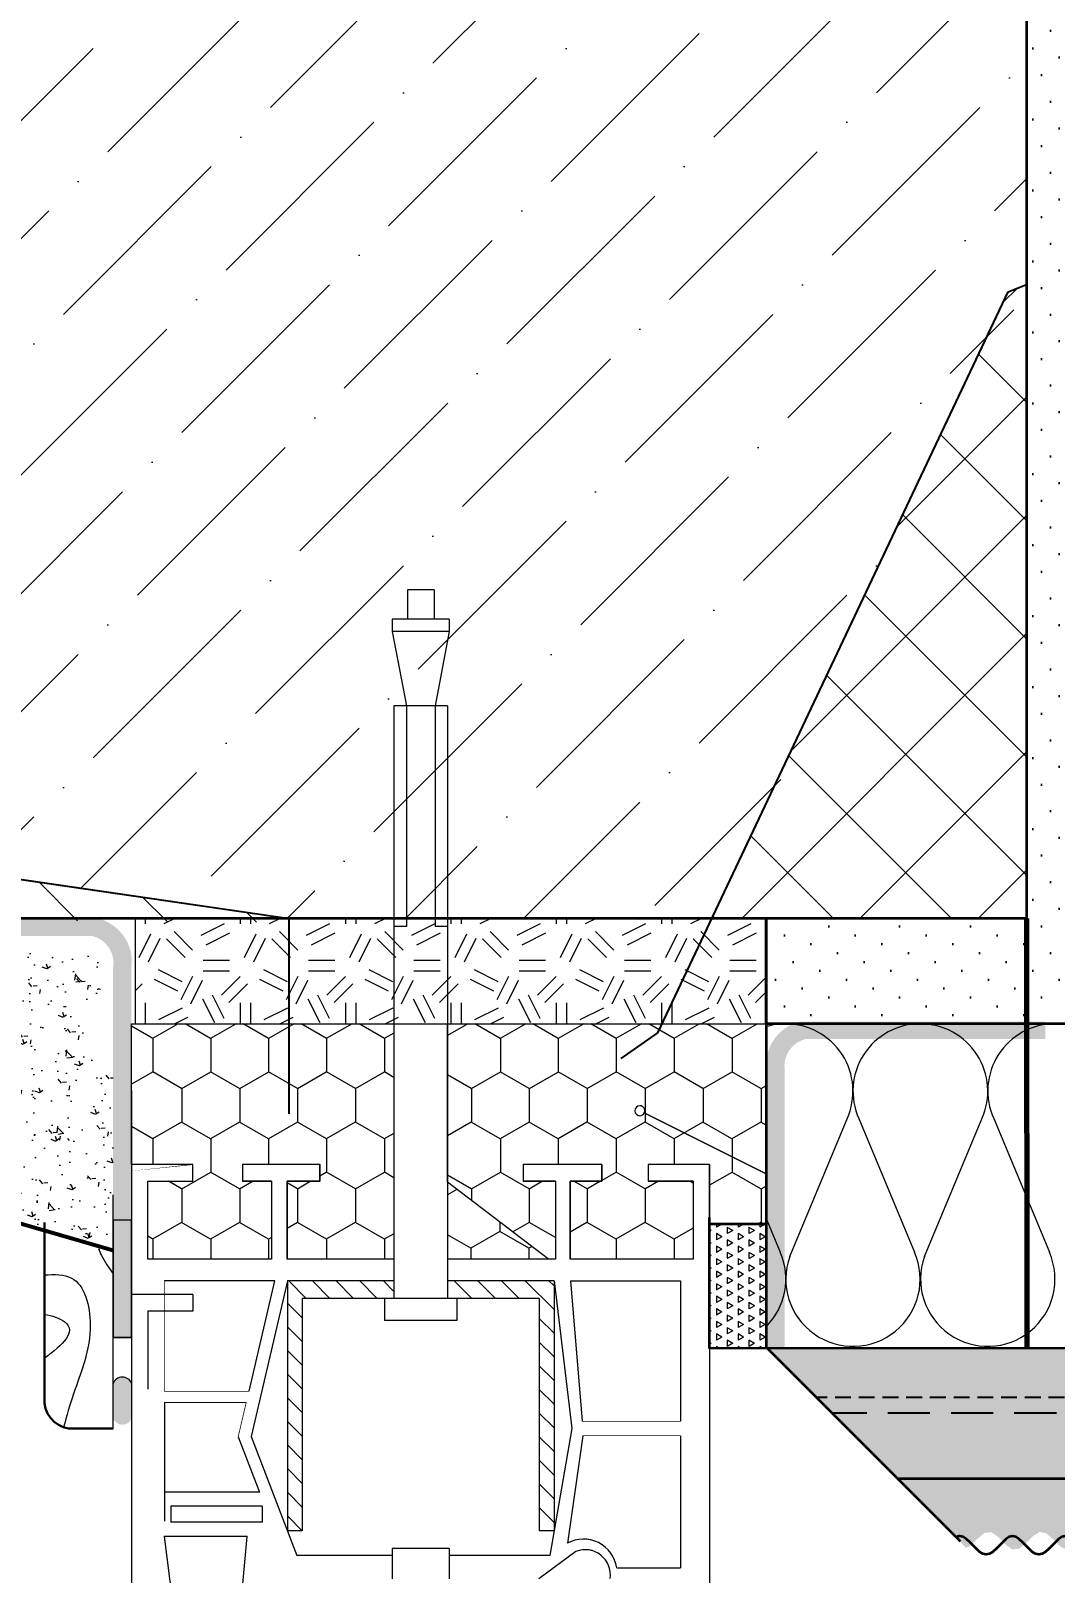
# Model space of a CAD drawing. Header units: millimetres. Extents: x -136099598 to 11807193, y 0 to 779331.
# Drawn here: x 804252 to 806501, y 379149 to 382536 of the extents above; entities that cross this region are included whole.
import ezdxf
from ezdxf import colors
from ezdxf.entities.mleader import LeaderData, LeaderLine
from ezdxf.math import Vec2, Vec3

# ---------------------------------------------------------------- set-up
doc = ezdxf.new("R2010")
doc.units = ezdxf.units.MM
doc.header["$MEASUREMENT"] = 0
doc.linetypes.add('DASHED', pattern=[19.049999999999997, 12.7, -6.35])
doc.layers.get('0').update_dxf_attribs({"color": 250, "lineweight": 9})
doc.layers.get('Defpoints').update_dxf_attribs({"color": 8})
for name, color, linetype in [('!!_для разрезов', 7, 'Continuous'), ('_Пунктир', 6, 'DASHED'), ('Тонкая', 7, 'Continuous')]:
    doc.layers.add(name, color=color, linetype=linetype)
for name, color, linetype, lineweight in [('_0', 250, 'Continuous', 9), ('_Линии для надписей', 5, 'Continuous', 9), ('_Штриховки', 250, 'Continuous', 13), ('_Штриховки_точка', 5, 'Continuous', 30), ('АР_Тонкие', 250, 'Continuous', 5), ('Рисунок', 6, 'Continuous', 35)]:
    doc.layers.add(name, color=color, linetype=linetype, lineweight=lineweight)
doc.styles.add('ISOCPEUR', font='isocpeur.ttf', dxfattribs={"width": 0.7})
pattern_1 = [(270, (170964.2524286082, 114754.7123989939), (-3.488489645129149, -6.042242750816501), [4.028161833877665, -8.056323667755331]), (150, (170964.2524286082, 114754.7123989939), (-3.488490895474885, 6.042242028929052), [4.028161833877667, -8.056323667755334]), (210, (170964.2524286082, 114754.7123989939), (-6.976980540604033, -7.218874477194795e-07), [-8.056323667755333, 4.028161833877666])]
pattern_2 = [(135, (49979.87857189571, -20302.56763968427), (1.424170274225869, 1.424170274225869), [])]

# ---------------------------------------------------------------- blocks, each defined once
blk = doc.blocks.new('утеплитель')
at = {"layer": '_Штриховки'}
for p, q in [((-25.97458900007587, 14.5620322346191), (-10.60166635225869, 8.162384554609844)), ((-10.58586496633802, 6.838497686065239), (-25.50526861798312, 0.6238394471720312))]:
    blk.add_line(p, q, dxfattribs=at)
for centre, radius, start, end in [((-28.49999999999955, 7.500000000094474), 7.5, 70.32274650999634, 293.5342702555363), ((-7.521493449437685, 15.02430771533432), 7.52153272777299, 245.825691724005, 359.8148340281726), ((-7.499999495507836, 0.002750887365209564), 7.5, 359.9789847687933, 114.2958742601428)]:
    blk.add_arc(centre, radius, start, end, dxfattribs=at)
blk = doc.blocks.new('УЗЕЛ общий')
at = {"layer": '!!_для разрезов', "linetype": 'Continuous', "lineweight": 18}
h = blk.add_hatch(dxfattribs=at)
h.set_pattern_fill('ANSI37', color=251, scale=3.171780971557218)
h.set_pattern_definition([(44.99999999999999, (-45067.77231776033, -4742.564622977982), (-7.120851371129342, 7.120851371129342), []), (135, (-45067.77231776033, -4742.564622977982), (-7.120851371129344, -7.120851371129341), [])])
h.paths.add_polyline_path([(640.0754769433406, -459.5741101571502), (675.754067872127, -384.0857230340798), (677.9743145522079, -383.1976243620475), (677.9743145522079, -459.5741101571502)])
h = blk.add_hatch(dxfattribs=at)
h.set_pattern_fill('SACNCR', color=253, scale=3.171780971557218, angle=7.016709298534877e-15)
h.set_pattern_definition([(135, (53493.48251569603, -62560.60904833893), (5.340638528347008, 5.340638528347006), []), (135, (53488.14187089616, -62560.60904833893), (5.340638528347008, 5.340638528347006), [0, -7.552803438520624])])
h.paths.add_polyline_path([(476.1815512544144, -459.5741101571502), (476.1815512544144, -443.1238004858169), (430.5753987708013, -436.4835446842053), (430.678755127652, -459.5741101571502)])
h.paths.add_polyline_path([(495.8502517901943, -445.9875632838384), (495.8502517901943, -459.574110157133), (527.9961808735407, -459.5741101571502), (589.1644473486231, -460.0657351834834), (589.1644473486231, -459.5741101571502)])
h = blk.add_hatch()
h.set_pattern_fill('AR-CONC', scale=0.03171780971557218, angle=180, style=0)
h.set_pattern_definition([(130, (170890.4288313077, 114102.4194320618), (-5.778498664309758, -0.5055528821631562), [0.6042242750816497, -6.646467025898148]), (184.9999999999999, (170890.4288313077, 114102.4194320618), (1.11782524813523, 6.059898243833011), [0.4833794200653204, -5.317173620718524]), (79.549, (170889.9472915206, 114102.377302881), (-4.660694306971044, 5.554317782305272), [0.5135113392951135, -5.648624732246248]), (133.8158, (170890.4288313077, 114104.0306967953), (-8.598033436896387, -1.333490557369924), [0.9063364126224748, -9.969700538847222]), (83.3644, (170889.7123291581, 114103.919573449), (-7.529942334471191, 7.847796700490249), [0.7702670089426676, -8.472937098369332]), (188.8159999999999, (170890.4288313077, 114104.0306967953), (-7.52995411280678, 7.847782807155458), [0.7250691300979809, -7.975760431077791]), (159, (170889.623198941, 114103.627880612), (-4.808891908668027, -3.243638256778996), [0.6042242750816498, -6.646467025898149]), (214, (170889.623198941, 114103.627880612), (-1.960224975167068, 5.842038861365977), [0.4833794200653199, -5.317173620718517]), (108.5486, (170889.2224602741, 114103.3575782658), (-6.769103644411973, 2.598413612393804), [0.5135113392951134, -5.648624732246245]), (142.5, (170890.4288313077, 114102.4194320618), (-0.09796373018916874, 2.681900633471479), [0, -5.252723031376476, 0, -5.397736857396074, 0, -5.337314429887908]), (172.5, (170890.4288313077, 114102.4194320618), (-2.119373340760629, 3.177508409277756), [0, -3.077515641082533, 0, -5.13187817636014, 0, -2.034221726108219]), (212.5, (170892.2253914857, 114102.4194320618), (-4.300636696724007, -0.1817032118688437), [0, -2.014080916938832, 0, -6.283932460849157, 0, -8.338294996126765]), (222.4999999999999, (170893.0310238525, 114102.4194320618), (-4.698333188525198, 0.8064726043299586), [0, -2.618305192020482, 0, -4.173175659897262, 0, -5.921397895800168])])
h.paths.add_polyline_path([(495.8502517901943, -478.6653924726879), (567.9628306474206, -499.5604035425795), (567.9628306474206, -477.8831288801448), (564.9620507511445, -475.4097831262488), (567.332136051089, -463.5848065296896), (551.5346373648517, -461.5203606786536), (495.8502517901943, -459.5741101571502)])
for points in [[(567.9480468357815, -465.5262499709215), (567.9480468357815, -495.9437327940122), (570.1616200564313, -495.9437327939986), (570.1616200564313, -484.2273219895869), (570.1616200566641, -465.3999231716616, 0.3762167090353287), (566.1233883831319, -459.5741101571502), (536.5607345059398, -459.5741101571502), (536.5607345059398, -461.6965533197381), (565.4908337549423, -461.6965533197381, -0.3911648548225131)], [(648.8512887936686, -477.9396379091368), (648.8512887936686, -511.3625521031063), (646.637715573017, -511.3625521031063), (646.637715573017, -496.6407099278031), (646.6377155727823, -477.8133111098869, -0.3762167090353287), (650.6759472463164, -471.9874980953628), (680.2386011235085, -471.9874980953628), (680.2386011235085, -474.1099412579497), (651.308501874506, -474.1099412579497, 0.3911648548225131)], [(567.9628306474206, -495.9289218411595), (567.9628306474206, -510.0653978945793), (570.1764038683032, -510.0653978945793), (570.1764038683032, -495.9289218411595)], [(567.9628306474206, -519.754717038656, 0.6975752236174447), (570.1764038681868, -519.7949903832932), (570.1764038681868, -515.563604347105, 0.6975752236097307), (567.9628306474206, -515.6038776917412)]]:
    blk.add_hatch(color=256).paths.add_polyline_path(points)
at = {"ltscale": 100}
h = blk.add_hatch(dxfattribs=at)
h.set_pattern_fill('HONEY', color=256, scale=1.268712388622887, angle=270, style=0)
h.set_pattern_definition(pattern_1)
h.paths.add_polyline_path([(570.1764038683032, -472.2612340433725), (570.1764038683032, -480.3243233566327), (570.1764038683032, -489.2154569935519), (577.5671348573524, -489.2154569935246), (577.5671348573524, -491.2308022618381), (572.1294176985411, -491.2308022618381), (572.1294176985411, -500.5993889672263), (587.0111467654933, -500.5993889672263), (587.0111467654933, -491.230802261869), (583.5335330289672, -491.230802261869), (583.5335330289672, -489.2154569935519), (592.8681626584748, -489.2154569936101), (592.8681626584748, -491.2308022618381), (588.911157454655, -491.230802261869), (588.911157454655, -500.5993889672263), (601.775053563355, -500.5993889672263), (601.775053563355, -472.2612340433725)])
h = blk.add_hatch(dxfattribs=at)
h.set_pattern_fill('HONEY', color=256, scale=1.268712388622887, angle=270, style=0)
h.set_pattern_definition(pattern_1)
h.paths.add_polyline_path([(646.6042325598537, -472.2612340433725), (646.6042325598537, -490.3467267768583), (631.9318503741542, -483.0030388386376, 0.5576704513889396), (631.397376195704, -482.137846183281, 1.793173723821583), (631.9318503741542, -483.0030388386513), (646.6042325598537, -490.3467267768719), (646.6042325598537, -496.3897975392483), (639.7722289498779, -496.3897975392483), (639.7722289498779, -489.2154569935692), (632.406817932555, -489.2154569935692), (632.406817932555, -491.230802261899), (637.8158391233901, -491.230802261899), (637.8158391232737, -500.5993889672127), (623.0107451712829, -500.5993889671981), (623.0107451713993, -491.230802261869), (626.7999633615254, -491.230802261899), (626.7999633615254, -489.215456993511), (617.3225290906266, -489.2154569935374), (617.3225290906266, -491.230802261869), (621.2295695500816, -491.230802261869), (621.2295695500816, -500.5993889671981), (620.4098911671317, -500.5993889672127), (608.2306335913618, -491.3430707845846), (608.2306335913618, -472.2612340433852)])
h = blk.add_hatch(dxfattribs=at)
h.set_pattern_fill('HONEY', color=256, scale=1.268712388622887, angle=270, style=0)
h.set_pattern_definition([(270, (49979.87857189571, -20302.56763968427), (-3.488489645129149, -6.042242750816501), [4.028161833877665, -8.056323667755331]), (150, (49979.87857189571, -20302.56763968427), (-3.488490895474885, 6.042242028929052), [4.028161833877667, -8.056323667755334]), (210, (49979.87857189571, -20302.56763968427), (-6.976980540604033, -7.218874475598132e-07), [-8.056323667755333, 4.028161833877666])])
h.paths.add_polyline_path([(608.2306335913618, -500.5993889671981), (608.2306335913618, -491.3430707845719), (620.4098911670153, -500.5993889671981)])
at = {"linetype": 'Continuous'}
h = blk.add_hatch(dxfattribs=at)
h.set_pattern_fill('ANSI31', color=256, scale=0.6343561943114436, angle=180, style=0)
h.set_pattern_definition(pattern_2)
h.paths.add_polyline_path([(588.9439046182088, -533.3460926554553), (590.7311570325983, -533.3460926553971), (590.7311570327147, -505.3303882121263), (601.775053563355, -505.3303882121263), (601.775053563355, -503.2177156952239), (588.9439046182088, -503.2177156952239)])
h = blk.add_hatch(dxfattribs=at)
h.set_pattern_fill('ANSI31', color=256, scale=0.6343561943114436, angle=180, style=0)
h.set_pattern_definition(pattern_2)
h.paths.add_polyline_path([(621.0617825365043, -503.2177156952239), (608.2306335913618, -503.2177156952239), (608.2306335913618, -505.3303882121263), (619.2745301221148, -505.3303882121263), (619.2745301221148, -533.346092655428), (621.0617825365043, -533.346092655428)])
at = {"layer": '_Штриховки'}
h = blk.add_hatch(dxfattribs=at)
h.set_pattern_fill('ANSI36', color=256, scale=3.171780971557218, angle=90, style=0)
h.set_pattern_definition([(225, (1280.082563235715, 5144.316734137785), (-19.5823412706057, -5.340638528347006), [25.17601146173541, -5.035202292347081, 0, -5.035202292347081])])
h.paths.add_polyline_path([(476.1815512544144, -443.0036010736394), (476.1815512544144, -354.817385263802), (492.2186859537032, -354.817385263802), (460.144416554891, -342.0315565059873), (476.1815512544144, -342.0315565059873), (476.1815512544144, -99.57411015714752), (429.9626771503245, -99.57411015714752), (429.9626771500916, -436.2249620083485)])
h.paths.add_polyline_path([(495.8502517901943, -354.817385263802), (495.8502517901943, -445.888288864051), (589.1644473486231, -459.5741101571502), (640.0754769433406, -459.5741101571502), (677.9743145522079, -383.1976243620475), (677.9743145527918, -316.2798048770783), (593.8975168648758, -316.2798048770783), (589.1398647779733, -311.5221527888671), (593.8975168659254, -306.7645007006504), (677.9743145527918, -306.7645007006504), (677.9743145527918, -1.818989403545856e-12), (495.8502517901943, -1.818989403545856e-12), (495.8502517901943, -342.0315565059873), (479.8131170906709, -342.0315565059873), (511.8873864894867, -354.817385263802)])
h = blk.add_hatch(dxfattribs=at)
h.set_pattern_fill('GEOL2', color=256, scale=12.68712388622887, angle=90, style=0, pattern_type=2)
h.set_pattern_definition([(270, (-1298.048441756575, 664.6800997017244), (-12.68712388622887, -12.68712388622887), [3.171780971557217, -9.515342914671647]), (270, (-1299.317154144226, 664.6800997017244), (-12.68712388622887, -12.68712388622887), [3.171780971557217, -9.515342914671647]), (180, (-1300.58586653386, 657.0678253699862), (-12.68712388622887, 12.68712388622887), [3.171780971557218, -9.515342914671656]), (180, (-1300.58586653386, 655.7991129813136), (-12.68712388622887, 12.68712388622887), [3.171780971557218, -9.515342914671656]), (225, (-1299.317154144226, 655.1647567870505), (-12.68712388647024, -6.317170793211529e-16), [3.171780971557216, -14.77052169112179]), (225, (-1298.429055472196, 654.2766581150208), (-12.68712388647024, -6.317170793211529e-16), [3.171780971557216, -14.77052169112179]), (135, (-1305.026359894022, 658.3365377586133), (-6.317170793211535e-16, 12.68712388647024), [3.171780971557217, -14.77052169112179]), (135, (-1305.914458566052, 657.4484390865819), (-6.317170793211535e-16, 12.68712388647024), [3.171780971557217, -14.77052169112179]), (243.4349488, (-1305.026359894022, 655.1647567870505), (-5.075668416649139e-09, -12.68712388623006), [3.171780971557206, -25.19749047067085]), (243.4349488, (-1303.884518743316, 654.657271831541), (-5.075668416649139e-09, -12.68712388623006), [3.171780971557206, -25.19749047067085]), (243.4349488, (-1310.101209448474, 660.2396063415508), (-5.075668416649139e-09, -12.68712388623006), [3.171780971557206, -25.19749047067085]), (243.4349488, (-1308.959368297772, 659.7321213860996), (-5.075668416649139e-09, -12.68712388623006), [3.171780971557206, -25.19749047067085]), (206.56505118, (-1301.220222728152, 661.508318730178), (-12.68712388623006, -6.470254105424433e-10), [3.171780971557211, -25.19749047067089]), (206.56505118, (-1300.58586653386, 660.3664775804054), (-12.68712388623006, -6.470254105424433e-10), [3.171780971557211, -25.19749047067089]), (206.56505118, (-1305.660716087381, 662.9039023576597), (-12.68712388623006, -6.470254105424433e-10), [3.171780971557211, -25.19749047067089]), (206.56505118, (-1306.295072281673, 664.0457435074195), (-12.68712388623006, -6.470254105424433e-10), [3.171780971557211, -25.19749047067089]), (153.4349488, (-1306.802557238087, 653.3885594429858), (-12.68712388623006, 5.075672642310252e-09), [3.171780971557215, -25.19749047067093]), (153.4349488, (-1306.295072281673, 654.5304005927446), (-12.68712388623006, 5.075672642310252e-09), [3.171780971557215, -25.19749047067093]), (116.56505118, (-1301.220222728152, 662.7770311187924), (-6.470296362035601e-10, 12.68712388623006), [3.171780971557217, -25.19749047067094]), (116.56505118, (-1302.362063876877, 662.2695461633411), (-6.470296362035601e-10, 12.68712388623006), [3.171780971557217, -25.19749047067094])])
h.paths.add_polyline_path([(570.5991797871557, -459.5741101571502), (570.5991797871557, -472.2612348567809), (646.6042325597373, -472.2612348567809), (646.6042325597373, -459.5741101571502)])
h = blk.add_hatch(dxfattribs=at)
h.set_pattern_fill('TRIANG', color=256, scale=0.1585890485778609, angle=90, style=0)
h.set_pattern_definition([(209.9999999999997, (3649.388756619126, 5947.080872463441), (-1.308183773216648, 0.7552800731442701), [0.7552803438520623, -0.7552803438520623]), (150, (3649.388756619126, 5947.080872463441), (-1.562932169616417e-07, 1.510560416996333), [0.7552803438520619, -0.7552803438520619]), (270, (3648.734664017975, 5947.458512635436), (-1.308183616923431, -0.7552803438520622), [0.7552803438520622, -0.7552803438520622])])
h.paths.add_polyline_path([(639.7722289498779, -497.759153353094), (639.7722289498779, -496.3897975392756), (646.6042325596209, -496.3897975392483), (646.6042325597373, -511.2225771515978), (639.7722289496469, -511.3681399645457)])
at = {"layer": '_Штриховки_точка'}
h = blk.add_hatch(dxfattribs=at)
h.set_pattern_fill('DOTS', color=0, scale=1.903068582934333, angle=44.99999999999999, style=0)
h.set_pattern_definition([(44.99999999999999, (-4891.962199137954, -2784.268734768659), (-1.068127705669402, 3.204383117008204), [0, -3.021121375408251])])
h.paths.add_polyline_path([(662.4610264329822, -527.0793710245644), (646.6063435447286, -511.2246881364135), (804.8455534150726, -511.2225771515978), (804.8455534150726, -325.6093213535087), (802.9408007122711, -324.4345904483216), (804.5576500587067, -314.1406273827479), (804.8455534150726, -292.6099937233694), (804.8455534150726, -281.1771535383614), (804.6101113041532, -272.3945867934699), (804.2650306025189, -266.3175305070645), (803.8732110564015, -261.307884539332), (802.9379912352324, -251.4163773311911), (802.0382992423256, -250.3657546063632), (804.8455534150726, -250.3657546063632), (804.845553275256, -1.818989403545856e-12), (820.7044582728413, -1.818989403545856e-12), (820.7044582728413, -527.0814820093829)])
h = blk.add_hatch(dxfattribs=at)
h.set_pattern_fill('AR-CONC', color=0, scale=0.04757671457335827, angle=2.571095121417787e-44, style=0)
h.set_pattern_definition([(49.99999999999999, (-4891.962199137954, -2784.268734768659), (8.66774799646464, -0.7583293232447337), [0.906336412622475, -9.969700538847222]), (355, (-4891.962199137954, -2784.268734768659), (-1.676737872202845, 9.089847365749517), [0.7250691300979804, -7.975760431077783]), (100.451, (-4891.23988945718, -2784.331928539832), (6.991041460456566, 8.33147667345791), [0.7702670089426704, -8.472937098369371]), (46.1842, (-4891.962199137954, -2781.851837668293), (12.89705015534458, -2.000235836054887), [1.359504618933709, -14.9545508082708]), (96.63559999999991, (-4890.887445912638, -2782.018522687839), (11.29491350170679, 11.77169505073537), [1.155400513413998, -12.70940564755398]), (351.1840000000001, (-4891.962199137954, -2781.851837668293), (11.29493116921017, 11.77167421073318), [1.08760369514697, -11.96364064661667]), (21, (-4890.753750587057, -2782.456061943449), (7.213337863002042, -4.865457385168493), [0.9063364126224751, -9.969700538847222]), (326.0000000000001, (-4890.753750587057, -2782.456061943449), (2.940337462750602, 8.763058292048964), [0.7250691300979795, -7.975760431077772]), (71.4514, (-4890.152642587373, -2782.861515462676), (10.15365546661796, 3.897620418590706), [0.7702670089426704, -8.472937098369375]), (37.49999999999998, (-4891.962199137954, -2784.268734768659), (0.1469455952837531, 4.022850950207217), [0, -7.879084547064716, 0, -8.09660528609411, 0, -8.005971644831863]), (7.499999999999998, (-4891.962199137954, -2784.268734768659), (3.179060011140946, 4.766262613916635), [0, -4.616273461623798, 0, -7.697817264540208, 0, -3.051332589162329]), (327.5, (-4894.657039404787, -2784.268734768659), (6.450955045086014, -0.2725548178032658), [0, -3.021121375408252, 0, -9.42589869127374, 0, -12.50744249419016]), (317.5, (-4895.865487954752, -2784.268734768659), (7.047499782787796, 1.209708906494939), [0, -3.927457788030727, 0, -6.259763489845894, 0, -8.882096843700257])])
h.paths.add_polyline_path([(662.4631374178571, -527.0814820093829), (820.7044582728413, -527.0814820093829), (820.7044582728413, -1.818989403545856e-12), (826.7560328661366, -0.1576002072133633), (828.1984698668257, -229.3344030490143), (827.67571739509, -230.7623050462425), (828.909986384504, -232.1902070435199), (829.8210417748778, -233.6181090408063), (828.8437307843142, -235.0460110380836), (827.6517131658638, -236.4739130353119), (828.2594116358669, -237.9018150326019), (829.6133634338057, -239.3297170298201), (829.4469365194091, -240.7576190271066), (828.0500876017031, -242.1855210243839), (827.7562577599329, -243.6134230216121), (829.0769667388522, -245.041325018904), (829.7973556914967, -246.4692270161349), (828.6718237100304, -247.8971290134086), (827.610773844588, -249.325031010696), (828.4225740626589, -250.7529330079142), (829.7073391079321, -252.1808350052042), (829.306190108473, -253.6087370024325), (827.9167469421518, -255.0366389997098), (827.8609167857212, -256.4645409969962), (829.2360010163975, -257.8924429942153), (829.7424554172321, -259.3203449915018), (828.500767183783, -260.7482469887345), (827.602726290761, -262.1761489860073), (828.5919814693625, -263.6040509832983), (829.7754950250401, -265.0319529805129), (829.15210318967, -266.4598549778029), (827.8021305106249, -267.8877569750357), (827.9860118491943, -269.3156589723221), (829.3834065918945, -270.7435609695995), (829.6600235774531, -272.1714629668277), (828.3342438307027, -273.599364964105), (827.6288235376705, -275.0272669613332), (828.7639512315527, -276.4551689586233), (829.8141485591786, -277.8830709558997), (828.988358386503, -279.3109729531279), (827.7099209344597, -280.7388749504053), (828.127860324983, -282.1667769476335), (829.51550084277, -283.5946789449254), (829.5537427983363, -285.0225809421972), (828.1759362742887, -286.45048293943), (827.6858652536193, -287.8783849367028), (828.9348007242079, -289.3062869339356), (829.8196656845394, -290.7341889312256), (828.818638325145, -292.1620909284402), (827.6438008378627, -293.5899929257312), (828.2827795867943, -295.0178949230176), (829.628601140168, -296.4457969202367), (829.4272957033827, -297.8736989175231), (828.0295271416544, -299.3016009147559), (827.7701688123052, -300.7295029120287), (829.1008473227866, -302.1574049093197), (829.7911770303617, -303.5853069065342), (828.6466256299191, -305.0132089038243), (827.6074528461922, -306.4411109010571), (828.44708701136, -307.8690128983299), (829.7190248632705, -309.2969148956208), (829.2843649187707, -310.7248168928345), (827.898699058278, -312.1527188901846), (827.8780515895342, -313.5806208874128), (829.2584084009868, -315.0085228847029), (829.7320136278304, -316.4364248819211), (828.4760029260669, -317.8643268792084), (827.6044724380481, -319.2922288764821), (828.6170999733149, -320.720130873714), (829.7830893841456, -322.1480328710049), (829.1286330689345, -323.5759348682186), (827.7871346463799, -325.0038368655105), (828.0058309609904, -326.4317388627824), (829.4038013338013, -327.8596408600151), (829.6458581042825, -329.2875428573052), (828.3104528389522, -330.7154448545207), (827.635332746373, -332.1433468518107), (828.7891358464858, -333.5712488490253), (829.8171120792995, -334.9991508463163), (828.963782778068, -336.4270528436027), (827.6985165331862, -337.8549548408355), (828.1498243011883, -339.2828568381083), (829.5333434984223, -340.710758835341), (829.536393083923, -342.1386608326138), (828.153657991963, -343.5665628299048), (827.6965980794648, -344.9944648271367), (828.9595120064332, -346.4223668244094), (829.8175523749669, -347.8502688216422), (828.793496671542, -349.278170818915), (827.6365273412684, -350.706072816206), (828.3063489839551, -352.1339748134342), (829.6433522679745, -353.5618768107115), (829.4073011911842, -354.9897788079425), (828.0093010113924, -356.4176808052171), (827.7845858127712, -357.8455828025035), (829.1245458288486, -359.2734847997353), (829.784340169339, -360.7013867970263), (828.6214573747147, -362.12928879424), (827.6048496986623, -363.5571907915319), (828.4717223860225, -364.9850927888037), (829.7301450188406, -366.4129947860365), (829.262265051424, -367.8408967833266), (827.8810645224876, -369.2687987805421), (827.8956133220927, -370.6967007778321), (829.2805546884774, -372.1246027750467), (829.7209926589294, -373.5525047723377), (828.45134751365, -374.9804067696241), (827.6069500166341, -376.4083087668432), (828.6422618820234, -377.8362107641296), (829.7900391239091, -379.2641127613488), (829.1049672897807, -380.6920147586352), (827.772631149448, -382.1199167559262), (828.0259979810216, -383.547818753158), (829.4238559610112, -384.9757207504308), (829.6311924700294, -386.4036227476636), (828.2868497109157, -387.8315247449364), (827.642494366215, -389.2594267422273), (828.8142848465941, -390.6873287395138), (829.8193519607321, -392.1152307367911), (828.9390905305627, -393.5431327340193), (827.6876835169405, -394.9710347312966), (828.1720571653586, -396.3989367285249), (829.5507670191018, -397.8268387258149), (829.5186222277716, -399.2547407231059), (828.1316465928121, -400.6826427203205), (827.7079042969854, -402.1105447175969), (828.984108656472, -403.5384467148251), (829.814713421687, -404.966348712117), (828.7683173992555, -406.3942507094034), (827.6299042518385, -407.8221527066216), (828.3301082507824, -409.250054703909), (829.6576052413438, -410.6779567011272), (829.3869645567047, -412.1058586984173), (827.9894207835314, -413.5337606956455), (827.7994971864991, -414.9616626929228), (829.1480506833759, -416.3895646902092), (829.7768566831364, -417.8174666874284), (828.5963305211044, -419.2453686847148), (827.6029759757821, -420.6732706819475), (828.4964686119365, -422.1011726792203), (829.7406879997015, -423.5290746765113), (829.2399020819576, -424.9569766737259), (827.8638549094903, -426.3848786710159), (827.9135904075247, -427.8127806682487), (829.3024283049763, -429.2406826655351), (829.7094040852389, -430.6685846628125), (828.4268125204271, -432.0964866600407), (827.6101474508778, -433.524388657318), (828.667455623452, -434.9522906545462), (829.7963326705503, -436.3801926518363), (829.0811174278515, -437.8080946491127), (827.7586315947719, -439.2359966463418), (828.0465013356315, -440.6638986436183), (829.4435588959041, -442.0918006408465), (829.6160382512608, -443.5197026381384), (828.263446022349, -444.9476046354102), (827.6502968223667, -446.375506632643), (828.8393866600836, -447.8034086299158), (829.8208566298144, -449.2313106271486), (828.9142932207924, -450.6592126244386), (827.6774334631045, -452.087114621725), (828.1945473447558, -453.5150166189442), (829.5677598309121, -454.9429186162306), (829.5004418065655, -456.3708206134497), (828.1099136515422, -457.7987226107361), (827.7197723334539, -459.2266246080271), (829.0085790976318, -460.6545266052417), (829.811160399755, -462.0824286025327), (828.7431120840502, -463.51033059975), (827.6239431413705, -464.9382325970964), (828.3540458123334, -466.3661345943283), (829.6713484838256, -467.7940365916011), (829.3662973764021, -469.2219385888338), (827.9698980348785, -470.6498405861066), (827.8148913577315, -472.0777425833976), (829.1713503115479, -473.5056445805676), (829.7687381485594, -474.9335465779159), (828.5712566429884, -476.3614485751341), (827.6018432541168, -477.7893505724214), (828.5213141131098, -479.2172525696396), (829.7506422330061, -480.6451545668679), (829.2172875861306, -482.0730565643344), (827.847081793996, -483.5009585616208), (827.9319712701854, -484.9288605583588), (829.3240176739055, -486.3567625552396), (829.6972594833369, -487.7846645539976), (828.4024095294899, -489.212566553224), (827.6140531652491, -490.6404685469633), (828.6926696000737, -492.0683705355068), (829.8019584428403, -493.4962725392425), (829.0570951243299, -494.9241745695499), (827.7451476128208, -496.3520765629801), (828.0673292647698, -497.7799784493282), (829.4628982841386, -499.2078804012854), (829.6004074604134, -500.6357827315951), (828.2402544994275, -502.0636850580804), (827.6587277990184, -503.4915861796353), (828.8644255170966, -504.9194865800109), (829.821614415212, -506.3473904734856), (828.8894163197274, -507.7752989457804), (827.6677860493674, -509.2031982617627), (828.2172415519035, -510.6310772075394), (829.5842617415492, -512.0589760113098), (829.4819733981858, -513.4869514057073), (828.0886871251878, -514.914902625329), (827.7319581988868, -516.3425969552945), (829.0320779355825, -517.7702206644344), (829.807158476382, -519.1986258372935), (828.7207932820893, -520.6277528516803), (827.619520958222, -522.0547129169863), (828.3689663248952, -523.4779649122675), (829.6767523259041, -524.9064988426544), (829.371369859844, -526.3500764966766), (827.9899479650794, -527.7840610275452), (827.7678044442455, -529.1646927821712), (829.033056108341, -530.5470510683372), (829.8688028283068, -532.0999741896521), (829.1367851036503, -533.7507858592726), (827.6014631085, -534.9054304628371), (826.7697284819442, -534.0532596751173), (825.9379938563216, -533.474293827283), (825.1062592306989, -533.6025113024816), (824.274524604145, -534.3225685102516), (823.4427899785223, -535.1602254629715), (822.6110553519702, -535.6350553302782), (821.7793207254144, -535.3644560278799), (820.9475860988623, -534.5860092446555), (820.1158514732379, -533.7795848620472), (819.2841168466857, -533.4256028217524), (818.4523822210631, -533.8269381607124), (817.6206475945073, -534.6470557840803), (816.7889129688847, -535.4055288612581), (815.9571783423307, -535.6236728901158), (815.1254437167081, -535.1077633005771), (814.293709090156, -534.2626935722228), (813.4619744646498, -533.5688905356947), (812.6302398380958, -533.4958939950475), (811.7985052124732, -534.1096590998932), (810.9667705859174, -534.9629621979111), (810.1350359602948, -535.5753764585679), (809.3033013337408, -535.500153691537), (808.4715667081182, -534.8052518066688), (807.639832081566, -533.9604340741498), (806.8080974559434, -533.4461273246707), (805.9763628293877, -533.6664035617023), (805.1446282037668, -534.4257234914548), (804.3128935772111, -535.245337123185), (803.4811589506589, -535.6448176263084), (802.6494243241032, -535.2888914139648), (801.8176896984824, -534.4818721745714), (800.9859550728597, -533.7041813788965), (800.154220446304, -533.4356573208206), (799.3224858206813, -533.9121808931695), (798.4907511941292, -534.7501807068793), (797.6590165685047, -535.4692299313174), (796.8272819419526, -535.5952442428834), (795.9955473164464, -535.0148366857638), (795.1638126898906, -534.1625750329858), (794.3320780642698, -533.5188861150109), (793.500343437714, -533.5407025543682), (792.6686088120914, -534.2082753609284), (791.8368741855393, -535.0580801176111), (791.0051395599148, -535.6096899937693), (790.1734049333627, -535.4409594564058), (789.3416703068069, -534.702940135583), (788.5099356811843, -533.872311010331), (787.6782010546322, -533.4294989110804), (786.8464664280782, -533.7379892365889), (786.0147318024556, -534.529736336367), (785.1829971758998, -535.3244710950121), (784.3512625502772, -535.6418723352426), (783.5195279237232, -535.2069085355206), (782.6877932981006, -534.3781523919897), (781.8560586715485, -533.6360307352033), (781.0243240459258, -533.4576904851292), (780.19258941937, -534.0025667389145), (779.3608547937492, -534.851613191031), (778.5291201671935, -535.5244030106551), (777.6973855415708, -535.55611208147), (776.8656509160646, -534.9180421087831), (776.0339162895107, -534.065424083472), (775.202181663888, -533.47868483614), (774.3704470373359, -533.594939476653), (773.5387124117133, -534.3094844329025), (772.7069777851575, -535.1489552962448), (771.8752431586036, -535.6329252360456), (771.0435085320514, -535.3736120094136), (770.2117739064288, -534.5993108046987), (769.380039279873, -533.7897058385861), (768.5483046542522, -533.4252227005809), (767.7165700276964, -533.8164529720843), (766.8848354020738, -534.6337916899365), (766.0531007755217, -535.3968120235668), (765.221366149899, -535.6264939426064), (764.3896315233451, -535.1193227475769), (763.5578968977225, -534.2756652518883), (762.7261622711667, -533.5759482859285), (761.894427645544, -533.4908869598175), (761.0626930189919, -534.0972803430486), (760.2309583934839, -534.9505378814356), (759.3992237669318, -535.5702327443723), (758.5674891413091, -535.5070917609437), (757.7357545147552, -534.8181949246518), (756.9040198891325, -533.9720560788), (756.0722852625768, -533.4491020540327), (755.2405506360246, -533.6577894068469), (754.408816010402, -534.4124709609168), (753.577081383848, -535.2347723788998), (752.7453467572923, -535.644266830248), (751.9136121316697, -535.2989267056564), (751.081877506047, -534.4951791690719), (750.2501428794931, -533.7134339141048), (749.4184082538704, -533.4336870325815), (748.5866736273183, -533.9009794132608), (747.7549390016957, -534.7370741971108), (746.9232043751399, -535.461544553722), (746.0914697495191, -535.5994924435963), (745.2597351229633, -535.0269494052782), (744.4280004973407, -534.1752261093361), (743.5962658707886, -533.524749386329), (742.7645312452805, -533.5344313896658), (741.9327966187284, -534.1955063503719), (741.1010619931058, -535.0461394231534), (740.26932736655, -535.6059037774276), (739.4375927399979, -535.4489986363769), (738.6058581143734, -534.7161104884444), (737.7741234878213, -533.8832863740827), (736.9423888612655, -533.4309531239005), (736.1106542356429, -533.7284369899426), (735.2789196090889, -534.5164195898278), (734.4471849834663, -535.3147160104563), (733.6154503569142, -535.6429587109451), (732.7837157312915, -535.2177189001377), (731.9519811047358, -534.3913605836142), (731.1202464791149, -533.6443105918734), (730.2885118525592, -533.4542342670775), (729.4567772269365, -533.9907532049274), (728.6250426003844, -534.8387685029038), (727.7933079747618, -535.5178533304725), (726.9615733491373, -535.5616831931857), (726.1298387225852, -534.9306038635723), (725.298104097079, -534.0776503193647), (724.466369470525, -533.4832493912127), (723.6346348439693, -533.587508419776), (722.8029002183466, -534.2964294059648), (721.9711655917945, -535.1376024611236), (721.1394309652387, -535.6306007546982), (720.3076963396179, -535.3826480627204), (719.4759617130621, -534.6126041551934), (718.6442270874395, -533.7999303243123), (717.8124924608874, -533.4250533856566), (716.9807578352629, -533.8060668709659), (716.1490232087108, -534.6205149645839), (715.3172885830882, -535.3879708359191), (714.4855539565324, -535.6291250297363), (713.6538193309098, -535.13080394795), (712.8220847043558, -534.2886704034927), (711.9903500787332, -533.5831512269369), (711.158615452181, -533.4860490491728), (710.3268808265584, -534.084958992099), (709.4951462000026, -534.9380592522066), (708.6634115743818, -535.5649229987903), (707.831676947826, -535.5138815464461), (706.9999423222034, -534.8311014774963), (706.1682076956513, -533.9837532371048), (705.3364730690973, -533.4522636557376), (704.5047384435911, -533.6493026949929), (703.6730038170354, -534.3992341547146), (702.8412691914127, -535.2241116402583), (702.0095345648588, -535.6435083211554), (701.1777999392361, -535.308855395112), (700.346065312684, -534.508491279923), (699.5143306870614, -533.7228032844141), (698.6825960605056, -533.4319142245395), (697.8508614348848, -533.8898636948006), (697.019126808329, -534.7239417302044), (696.1873921827064, -535.4537215003093), (695.3556575561543, -535.6035640049549), (694.5239229305316, -535.0389972041012), (693.6921883039777, -534.187923983729), (692.860453678355, -533.5307711742207), (692.0287190517993, -533.5283160236004), (691.1969844261766, -534.1827814198487), (690.3652497996227, -535.0341310900112), (689.5335151730706, -535.601938203662), (688.7017805465148, -535.4569028584528), (687.8700459210086, -534.7292576021018), (687.0383112944546, -533.8943502174243), (686.206576668832, -533.4326075349118), (685.3748420422799, -533.7189988603941), (684.5431074166572, -534.5031052415889), (683.7113727901014, -535.3048516056024), (682.8796381644806, -535.643840091654), (682.0479035379249, -535.2284359884679), (681.2161689123022, -534.4045872176821), (680.3844342857501, -533.652720609638), (679.5526996601257, -533.4509622032665), (678.7209650335735, -533.9790121064161), (677.8892304079509, -534.8258845316595), (677.0574957823283, -535.5111526484425), (676.2257611557725, -535.5670909915652), (675.3940265301517, -534.9431140236411), (674.5622919035959, -534.0899366792319), (673.7305572770438, -533.48798578892), (672.8988226514211, -533.5802198355677), (672.0670880248672, -534.2834051329583), (671.2353533983114, -535.1261686612725), (670.6606577913644, -535.3833699012057)])
h = blk.add_hatch(dxfattribs=at)
h.set_pattern_fill('DOTS', color=0, scale=1.903068582934331, angle=135, style=0)
h.set_pattern_definition([(225, (3606.785757705627, 5148.922673122768), (-3.204383117008204, 1.068127705669401), [0, -3.021121375408248])])
h.paths.add_polyline_path([(677.9743145527918, -292.7451900681363), (690.661438438985, -292.7452094372447), (690.661438438985, -472.2612340433725), (646.6042325597373, -472.2612340433725), (646.6042325597373, -459.5741101571502), (677.9743145527918, -459.5741101571502)])
at = {"layer": '!!_для разрезов', "color": 251, "linetype": 'Continuous', "lineweight": 18}
for points in [[(589.1644473486231, -459.5741101571502), (631.2884319994482, -459.6539458676152), (640.0754769433406, -459.5741101571502), (675.754067872127, -384.0857230340944), (677.9743145522079, -383.197624362062), (677.9743145522079, -459.5741101571502), (589.1644473486231, -459.5741101571502)], [(495.8502517901943, -459.5741101571502), (527.9961808735407, -459.5741101571502), (527.9961808735407, -459.5741101571502), (589.1644473486231, -459.5741101571502), (495.8502517901943, -445.9875632838384)]]:
    blk.add_lwpolyline(points, dxfattribs=at)
for p, q in [((603.4019461559947, -419.9953828436564), (603.4019461559947, -423.5198598172719)), ((606.6037409987202, -419.9953828436564), (603.4019461559947, -419.9953828436564)), ((606.6037409987202, -419.9953828436564), (606.6037409987202, -423.5198598172719)), ((601.5724937883788, -423.5198598172719), (601.5724937883788, -425.0289915224439)), ((608.4331933663343, -423.5198598172719), (601.5724937883788, -423.5198598172719)), ((608.4331933663343, -423.5198598172719), (608.4331933663343, -425.0289915224439)), ((601.5724937883788, -425.0289915224439), (603.2709575014323, -433.9691145931311)), ((608.4331933663343, -425.0289915224439), (601.5724937883788, -425.0289915224439)), ((608.4331933663343, -425.0289915224439), (606.7347296532844, -433.9691145931311)), ((601.775053563355, -433.9691145931311), (601.775053563355, -505.3303882121572)), ((608.2306335913618, -433.9691145931311), (601.775053563355, -433.9691145931311)), ((603.2709575014323, -433.9691145931592), (603.2709575014323, -460.522113547474)), ((606.7347296532844, -433.9691145931592), (606.7347296532844, -460.5221135475012)), ((608.2306335913618, -433.9691145931311), (608.2306335913618, -505.3303882121572)), ((603.2709575014323, -460.5221135475012), (601.775053563355, -460.5221135475012)), ((608.2306335913618, -460.5221135475012), (606.7347296532844, -460.5221135475012)), ((570.1764038683032, -480.3243233566463), (570.1764038681868, -541.9103311798244)), ((592.8681626584748, -489.2154569935692), (583.5335330289672, -489.2154569935374)), ((583.5335330289672, -489.2154569935692), (583.5335330289672, -491.2308022618818)), ((592.8681626584748, -489.2154569935692), (592.8681626584748, -491.2308022618818)), ((626.7999633615254, -489.2154569935374), (617.3225290906266, -489.2154569935374)), ((617.3225290906266, -489.2154569935692), (617.3225290906266, -491.2308022618818)), ((626.7999633615254, -489.2154569935692), (626.7999633615254, -491.2308022618818)), ((639.7722289498779, -489.2154569935692), (632.406817932555, -489.2154569935374)), ((632.406817932555, -489.2154569935692), (632.406817932555, -491.2308022618818)), ((639.7722289498779, -489.2154569935692), (639.7722289498779, -551.2654934370084)), ((587.0111467654933, -491.2308022618236), (583.5335330289672, -491.2308022618554)), ((587.0111467654933, -491.2308022618818), (587.0111467654933, -500.5993889672263)), ((592.8681626584748, -491.2308022618554), (588.911157454655, -491.2308022618236)), ((588.911157454655, -491.2308022618818), (588.911157454655, -500.5993889672263)), ((621.2295695500816, -491.2308022618818), (617.3225290906266, -491.2308022618818)), ((621.2295695500816, -491.2308022618818), (621.2295695500816, -500.5993889672263)), ((626.7999633615254, -491.2308022619136), (623.0107451712829, -491.2308022618818)), ((623.0107451712829, -491.2308022618818), (623.0107451712829, -500.5993889672263)), ((637.8158391233901, -491.2308022618818), (632.4068179324386, -491.2308022619136)), ((637.8158391233901, -491.2308022618818), (637.8158391233901, -500.5993889672263)), ((567.9628306474206, -521.0081130079225), (567.9628306474206, -492.8785244967321)), ((567.9628306474206, -521.0081130079225), (567.9628306474206, -492.8785244967321)), ((587.0111467654933, -500.5993889672263), (572.1294176985411, -500.5993889672263)), ((601.775053563355, -500.5993889672263), (588.911157454655, -500.5993889672263)), ((621.2295695500816, -500.5993889671981), (608.2306335913618, -500.5993889672263)), ((637.8158391233901, -500.5993889672263), (623.0107451712829, -500.5993889671981)), ((587.3771047589253, -503.2177156952412), (574.1232810833626, -503.2177156952412)), ((587.3771047589253, -503.2177156952412), (584.2903017340577, -516.52134374458)), ((588.9439046182088, -503.2177156952412), (584.589882255359, -521.9828567059594)), ((588.9439046182088, -503.2177156952412), (588.9439046182088, -533.346092655428)), ((601.775053563355, -503.2177156952412), (588.9439046182088, -503.2177156952102)), ((621.0617825365043, -503.2177156952685), (608.2306335913618, -503.2177156952412)), ((621.0617825365043, -503.2177156952685), (621.0617825365043, -533.346092655428)), ((621.0617825365043, -503.2177156952685), (623.2156681435317, -520.9905662519477)), ((624.4843675341108, -520.1414699107281), (623.0792778951018, -503.209325415186)), ((623.0792778951018, -503.209325415186), (636.2719960384438, -503.209325415186)), ((636.2719960384438, -503.209325415186), (636.2719960384438, -520.1414699106999)), ((577.5671348573524, -504.8709253518173), (570.1764038681868, -504.8709253518491)), ((577.5671348573524, -504.8709253518491), (577.5671348573524, -506.8862706201617)), ((577.5671348573524, -506.8862706201353), (572.1294176985411, -506.8862706201617)), ((572.1294176985411, -506.8862706201617), (572.1294176985411, -516.254857325519)), ((619.2745301221148, -505.33038821214), (590.7311570327147, -505.33038821214)), ((590.7311570327147, -505.33038821214), (590.7311570325983, -533.346092655428)), ((600.6565860058781, -505.3303882121127), (600.6565860058781, -507.9917850444645)), ((609.3491011488386, -505.3303882121127), (609.3491011488386, -507.9917850444645)), ((619.2745301221148, -505.33038821214), (619.2745301221148, -533.346092655428)), ((609.3491011488386, -507.9917850444645), (600.6565860058781, -507.9917850444645)), ((570.1764038681868, -510.0653978945656), (567.9628306474206, -510.0653978945793)), ((574.1232810833626, -517.871619480854), (574.1232810833626, -528.6783001868753)), ((574.1232810833626, -518.8731840535211), (574.1232810833626, -532.1768121028463)), ((584.589882255359, -521.9828567059594), (590.0706137278466, -536.2866061373943)), ((623.2156681435317, -520.9905662519477), (620.5491755086114, -536.2866061374525)), ((624.5191402955097, -521.8749017693799), (622.6670687531023, -534.8138323124294)), ((636.2719960384438, -521.8749017693799), (636.2719960384438, -537.7923817306455)), ((583.0146786643309, -522.0190754474925), (585.5662769558276, -528.6783001868753)), ((585.5662769558276, -528.6783001868753), (574.1232810833626, -528.6783001868753)), ((585.9021319974563, -530.3681025892583), (574.9119138072128, -530.3681025892583)), ((574.9119138072128, -530.3681025892583), (574.9119138072128, -532.2973076490607)), ((585.9021319974563, -530.3681025892447), (585.9021319974563, -532.2973076490334)), ((585.9021319974563, -532.2973076490607), (574.9119138072128, -532.2973076490334)), ((584.1013755981712, -533.9943816274035), (574.1080891002803, -533.9943816274035)), ((574.1080891002803, -533.9943816274035), (575.0947072306299, -541.9103311798244)), ((583.359331622547, -541.9103311797971), (584.1013755981712, -533.9943816274035)), ((590.7311570327147, -533.3460926553971), (588.9439046182088, -533.346092655428)), ((621.0617825365043, -533.346092655428), (619.2745301221148, -533.3460926553971)), ((601.5741817864473, -536.2866061374525), (590.0706137278466, -536.2866061373943)), ((601.5741817864473, -535.4699522125184), (601.5741817864473, -539.1275549628654)), ((608.4315053682676, -535.4699522125184), (601.5741817864473, -535.4699522125184)), ((608.4315053682676, -535.4699522125184), (608.4315053682676, -539.1275549628654)), ((620.5491755086114, -536.2866061374525), (608.4315053682676, -536.2866061374807)), ((623.6947220113943, -535.8206659185844), (619.2276037741103, -539.1275549628654)), ((628.6189501407207, -537.7923817306455), (636.2719960384438, -537.7923817306455))]:
    blk.add_line(p, q)
at = {"ltscale": 100}
blk.add_line((570.1764038683032, -486.1903754323448), (570.1764038683032, -472.2612340433852), dxfattribs=at)
at = {"lineweight": 30}
for p, q in [((559.6797563296859, -517.2993854844835), (559.6797563296859, -496.1980589017212)), ((646.6042325597373, -496.3897975392483), (639.7722289498779, -496.3897975392483)), ((567.9628306474206, -521.0081130079225), (562.5952666908852, -521.0081130079225))]:
    blk.add_line(p, q, dxfattribs=at)
at = {"color": 7}
blk.add_lwpolyline([(583.5335330289672, -489.2154569935692), (583.5335330289672, -491.2308022618818), (587.0111467654933, -491.2308022618818), (587.0111467654933, -500.5993889672263), (572.1294176985411, -500.5993889672263), (572.1294176985411, -491.2308022618554), (577.5671348573524, -491.2308022618554), (577.5671348573524, -489.2154569935374), (570.1764038683032, -489.2154569935692), (570.1764038683032, -480.3243233566463), (570.1764038683032, -472.2612340433852), (601.775053563355, -472.2612340433852), (601.775053563355, -500.5993889672263), (588.911157454655, -500.5993889672263), (588.911157454655, -491.2308022618818), (592.8681626584748, -491.2308022618554), (592.8681626584748, -489.2154569936274), (583.5335330289672, -489.2154569935692)], close=True, dxfattribs=at)
blk.add_lwpolyline([(608.2306335913618, -472.2612340433852), (646.6042325597373, -472.2612340433852), (646.6042325598537, -490.3467267768892), (631.9318503741542, -483.0030388386376, 0.5576704513889394), (631.397376195704, -482.137846183281, 1), (631.397376195704, -483.3332111369409, 0.2839686329144758), (631.9318503741542, -483.0030388386376), (646.6042325598537, -490.3467267768892), (646.6042325598537, -497.5475355753324), (646.6042325597373, -496.3897975392483), (639.7722289498779, -496.3897975392483), (639.7722289498779, -489.2154569935692), (632.406817932555, -489.2154569935692), (632.406817932555, -491.2308022619136), (637.8158391233901, -491.2308022619136), (637.8158391232737, -500.5993889672263), (623.0107451712829, -500.5993889671981), (623.0107451713993, -491.2308022618818), (626.7999633615254, -491.2308022619136), (626.7999633615254, -489.2154569935374), (617.3225290906266, -489.2154569935692), (617.3225290906266, -491.2308022618818), (621.2295695500816, -491.2308022618818), (621.2295695500816, -500.5993889671981), (620.4098911671317, -500.5993889671981), (608.2306335913618, -491.3430707845846), (608.2306335913618, -472.2612340433852)], format="xyb", close=True, dxfattribs=at)
for points, const_width in [([(567.9628306474206, -499.5604035425795), (495.8502517901943, -478.6653924726879)], 0.4757671457335828), ([(601.5741817864473, -536.2866061374525), (601.5741817864473, -539.1275549628335)], 0.09515342914671654), ([(583.359331622547, -541.9103311798244), (584.1013755981712, -533.9943816274035), (574.1080891002803, -533.9943816274035), (575.0947072306299, -541.9103311798244)], 0.09515342914671654), ([(570.1764038681868, -541.9103311798244), (570.1764038679539, -489.2154569935692), (577.5671348573524, -489.2154569935374), (577.5671348573524, -491.2308022618554), (572.1294176985411, -491.2308022618554), (572.1294176985411, -500.5993889672263), (587.0111467654933, -500.5993889672263), (587.0111467654933, -491.2308022618818), (583.5335330289672, -491.2308022618818), (583.5335330289672, -489.2154569935692), (592.8681626584748, -489.2154569936274), (592.8681626584748, -491.2308022618554), (588.911157454655, -491.2308022618818), (588.911157454655, -500.5993889672263), (601.775053563355, -500.5993889672263), (601.775053563355, -503.2177156952412), (588.9439046182088, -503.2177156952102), (584.589882255359, -521.9828567059594), (590.0706137278466, -536.2866061373943), (601.5741817864473, -536.2866061374525)], 0.09515342914671654), ([(639.7722289498779, -551.2654934370084), (639.7722289498779, -489.2154569935692), (632.406817932555, -489.2154569935692), (632.4068179324386, -491.2308022619136), (637.8158391233901, -491.2308022619136), (637.8158391232737, -500.5993889672263), (623.0107451712829, -500.5993889671981), (623.0107451713993, -491.2308022618818), (626.7999633615254, -491.2308022619136), (626.7999633615254, -489.2154569935374), (617.3225290906266, -489.2154569935692), (617.3225290906266, -491.2308022618818), (621.2295695500816, -491.2308022618818), (621.2295695500816, -500.5993889671981), (608.2306335913618, -500.5993889671981), (608.2306335913618, -503.2177156952412), (621.0617825365043, -503.2177156952412), (623.2156681435317, -520.9905662519477), (620.5491755086114, -536.2866061374525), (608.4315053682676, -536.2866061374525), (608.4315053682676, -539.1275549628335)], 0.09515342914671654), ([(587.3771047589253, -503.2177156952412), (584.2903017340577, -516.5213437445518), (574.1232810833626, -516.5213437445518), (574.1232810833626, -503.2177156952412), (587.3771047589253, -503.2177156952412)], 0.09515342914671654), ([(636.2719960384438, -503.209325415186), (636.2719960384438, -520.1414699106999), (624.4843675341108, -520.1414699107281), (623.0792778951018, -503.209325415186), (636.2719960384438, -503.209325415186)], 0.09515342914671654), ([(583.9770010905922, -517.8716194808239), (583.0146786643309, -522.0190754474925), (585.5662769558276, -528.6783001868753), (574.1232810833626, -528.6783001868753), (574.1232810833626, -517.871619480854), (583.9770010905922, -517.8716194808239)], 0.09515342914671654), ([(585.9021319974563, -530.3681025892447), (585.9021319974563, -532.2973076490607), (574.9119138072128, -532.2973076490607), (574.9119138072128, -530.3681025892583), (585.9021319974563, -530.3681025892447)], 0.09515342914671654)]:
    blk.add_lwpolyline(points, dxfattribs=dict(const_width=const_width))
at = {"const_width": 0.09515342914671654}
for points in [[(619.2276037741103, -539.1275549628654), (623.6947220113943, -535.8206659185844, -0.5841303318638631), (627.7852154012671, -539.0912009986223)], [(636.2719960384438, -521.8749017693799), (636.2719960384438, -537.7923817306455), (628.6189501407207, -537.7923817306455, 0.5197370625613196), (622.6670687531023, -534.8138323124876), (624.5191402955097, -521.8749017693799), (636.2719960384438, -521.8749017693799)]]:
    blk.add_lwpolyline(points, format="xyb", dxfattribs=at)
at = {"ltscale": 100}
blk.add_lwpolyline([(570.1764038683032, -495.9289218411732), (567.9628306474206, -495.9289218411732), (567.9628306474206, -510.0653978945793), (570.1764038683032, -510.0653978945793)], close=True, dxfattribs=at)
for centre, radius, start, end in [((569.0770271699294, -515.9910174240094), 1.179538495728686, 21.24496847108945, 160.8396592710377), ((624.5973057125811, -538.3926827576797), 4.066200342938769, 8.489718618644153, 118.3400054838821), ((624.8149656423502, -538.6287270546745), 3.023268618072033, 351.7154447943633, 111.7489585305946)]:
    blk.add_arc(centre, radius, start, end)
at = {"lineweight": 30}
blk.add_arc((563.1121559678013, -517.6014388272479), 3.445664449358264, 174.9708903795675, 261.3724073099959, dxfattribs=at)
for points, knots in [([(566.1812382711214, -499.3108918565567), (566.2864233668097, -499.5973510637859), (566.7347825326142, -500.674293861668), (567.4624787025969, -501.6816852773654), (567.9628306474206, -502.3758440671545)], [188.6180862371303, 188.6180862371303, 188.6180862371303, 188.6180862371303, 203.2060129161962, 243.4210884224385, 243.4210884224385, 243.4210884224385, 243.4210884224385]), ([(559.6797563296859, -502.4908768050691), (560.8683999506193, -502.455414096944), (564.2325846547628, -502.3550449886561), (566.0079467959604, -509.8633886472844), (563.5314856386412, -515.4153775643645), (562.3432601510449, -519.4979655485686), (561.980422353663, -520.8559407129214)], [0, 0, 0, 0, 64.72057442061262, 183.1768266393877, 353.0647291881151, 436.1893834122222, 436.1893834122222, 436.1893834122222, 436.1893834122222]), ([(559.6797563296859, -507.2850455508897), (560.538560978428, -507.3259290444403), (564.2615959707782, -508.7508191174866), (561.8895813893196, -510.9242820498648), (559.6797563296859, -512.5462833978236)], [32.80519012705408, 32.80519012705408, 32.80519012705408, 32.80519012705408, 75.16895584343087, 182.811299356032, 182.811299356032, 182.811299356032, 182.811299356032])]:
    blk.add_open_spline(points, degree=3, knots=knots)
at = {"layer": '_Линии для надписей'}
blk.add_lwpolyline([(570.5991797871557, -459.5741101571502), (570.5991797871557, -472.2612348567809), (646.6042325597373, -472.2612348567809), (646.6042325597373, -459.5741101571502)], close=True, dxfattribs=at)
at = {"layer": '_Пунктир', "ltscale": 0.15}
blk.add_line((811.1175662632468, -517.2575838971416), (652.6392393051065, -517.2575838971416), dxfattribs=at)
at = {"layer": '_Пунктир', "ltscale": 0.4}
blk.add_line((811.1175662632468, -519.1520295804949), (654.5336849886826, -519.1520295804949), dxfattribs=at)
at = {"layer": '_Штриховки'}
blk.add_line((646.6042325597373, -495.6950335269212), (648.3068348408578, -499.7824361987023), dxfattribs=at)
for centre, start, end in [((648.9770141696208, -480.3540326479006), 89.97898471459216, 107.0494321036747), ((640.8871833378798, -503.0138708092582), 314.9457189841081, 23.53427023528585)]:
    blk.add_arc(centre, 8.092799148928242, start, end, dxfattribs=at)
at = {"layer": 'Defpoints', "color": 6, "lineweight": 70, "ltscale": 100}
blk.add_line((677.9743145522079, -459.5741101571502), (678.0199571494595, -511.3344128501049), dxfattribs=at)
at = {"layer": 'Рисунок'}
for p, q in [((677.9743145527918, -316.279824246204), (677.9743145527918, -473.016818052306)), ((677.9743145522079, -459.5741101571502), (495.8502517901943, -459.5741101571502)), ((646.6042325597373, -459.5741101571502), (646.6042325597373, -511.2225771516123)), ((646.6042325597373, -472.2612348567809), (646.6042325597373, -459.5741101571502)), ((690.661438438985, -472.2612340433852), (646.6042325597373, -472.2612340433852)), ((639.7722289498779, -511.3681399645457), (639.7722289498779, -495.5853970891048)), ((646.6042325597373, -496.3897975392483), (639.7722289498779, -496.3897975392483)), ((804.8455534150726, -511.2225771516123), (639.7722289496469, -511.3681399645457)), ((646.6042325597373, -511.2225771516123), (669.9755858432618, -534.5939304347139)), ((820.7044582728413, -527.0814820093974), (662.4631374175078, -527.0814820093974))]:
    blk.add_line(p, q, dxfattribs=at)
blk.add_open_spline([(820.7441363135003, -534.998973237557), (820.1708530244068, -535.5883263688011), (818.5116060479195, -537.3650187809271), (815.8461834911141, -531.7688309836822), (812.6681887430041, -538.4161424032936), (809.4980727478978, -531.759000550679), (806.325845647314, -538.4187764600383), (803.1541842156457, -531.7582947586225), (799.9823712134403, -538.418965577177), (796.8105988244661, -531.7582440839469), (793.6388155532204, -538.4189791549597), (790.4670351978275, -531.7582404465647), (787.295254061175, -538.4189801295315), (784.1234731338336, -531.758240184734), (780.9516921504983, -538.4189801994826), (777.7799111820641, -531.7582401667778), (774.6081302096718, -538.4189802051578), (771.4363492383291, -531.7582401648833), (768.2645682667498, -538.4189802051578), (765.0927872951743, -531.7582401648833), (761.9210063235951, -538.4189802051578), (758.7492253521359, -531.7582401648833), (755.5774443805567, -538.4189802051578), (752.4056634089811, -531.7582401648833), (749.2338824374019, -538.4189802051578), (746.0621014658263, -531.7582401648833), (742.8903204942471, -538.4189802051578), (739.718539522788, -531.7582401648833), (736.5467585512088, -538.4189802051433), (733.3749775796332, -531.7582401648833), (730.2031966080558, -538.4189802051433), (727.0314156364766, -531.7582401648833), (723.859634664901, -538.4189802051433), (720.6878536934382, -531.7582401648833), (717.5160727218627, -538.4189802051433), (714.3442917502834, -531.7582401648833), (711.1725107787079, -538.4189802051433), (708.0007298071287, -531.7582401648833), (704.8289488355531, -538.4189802051433), (701.6571678640903, -531.7582401648833), (698.4853868925147, -538.4189802051433), (695.3136059209355, -531.7582401648833), (692.14182494936, -538.4189802051433), (688.9700439777807, -531.7582401648833), (685.7982630063216, -538.4189802051433), (682.6264820347424, -531.7582401648833), (679.4547010631668, -538.4189802051433), (676.2829200915876, -531.7582401648833), (673.1111391200102, -538.4189802051433), (670.8448956128577, -533.6598688401436), (669.6359124295996, -534.0242103377122), (669.4841895701247, -534.1025341615896)], degree=3, knots=[3.00325970649609, 3.00325970649609, 3.00325970649609, 3.00325970649609, 3.661966684720189, 4.882622246293586, 6.103277807866982, 7.323933369440379, 8.544588931013775, 9.765244492587172, 10.98590005416057, 12.20655561573396, 13.42721117730736, 14.64786673888076, 15.86852230045415, 17.08917786202755, 18.30983342360095, 19.53048898517434, 20.75114454674774, 21.97180010832113, 23.19245566989453, 24.41311123146792, 25.63376679304132, 26.85442235461471, 28.07507791618811, 29.2957334777615, 30.5163890393349, 31.73704460090829, 32.95770016248169, 34.17835572405508, 35.39901128562848, 36.61966684720187, 37.84032240877526, 39.06097797034866, 40.28163353192205, 41.50228909349545, 42.72294465506884, 43.94360021664224, 45.16425577821563, 46.38491133978903, 47.60556690136242, 48.82622246293582, 50.04687802450921, 51.26753358608261, 52.488189147656, 53.7088447092294, 54.92950027080279, 56.15015583237619, 57.37081139394958, 58.59146695552298, 59.81212251709637, 61.03277807866976, 61.20794908245209, 61.20794908245209, 61.20794908245209, 61.20794908245209], dxfattribs=at)
at = {"layer": 'Тонкая', "ltscale": 100}
for p, q in [((677.9743145522079, -265.5245503172773), (677.9743145522079, -383.197624362062)), ((633.5693809504755, -473.3396395737082), (675.754067872127, -384.0857230340944)), ((675.754067872127, -384.0857230340944), (677.9743145522079, -383.197624362062)), ((495.8502517901943, -445.9875632838384), (589.1644473486231, -459.5741101571502)), ((589.1644473486231, -483.1087249661068), (589.1644473486231, -459.5741101571502)), ((629.1288875901955, -476.4479849258369), (633.5693809504755, -473.3396395737082))]:
    blk.add_line(p, q, dxfattribs=at)
at = {"layer": '_Линии для надписей', "xscale": 1.079039886523769, "yscale": 1.079039886523769, "zscale": 1.079039886523769, "rotation": 90}
for p in [(665.1596441505844, -472.2612340433852), (681.3917638031417, -472.2612340433852)]:
    blk.add_blockref('утеплитель', p, dxfattribs=at)
at = {"layer": 'АР_Тонкие'}
ml = blk.add_multileader_mtext('Standard', dxfattribs=at)
ml.set_content('\\pxsm1,ql;Рулонные шторы', color=256, style='ISOCPEUR')
ml.set_leader_properties()
ml.build(insert=Vec2(0, 0))
ml.multileader.update_dxf_attribs({"text_left_attachment_type": 6, "text_right_attachment_type": 6, "dogleg_length": 100, "arrow_head_size": 13.71090743536162})
ctx = ml.context
ctx.base_point, ctx.char_height, ctx.arrow_head_size, ctx.landing_gap_size, ctx.plane_origin, ctx.plane_x_axis = Vec3(360.7256316812489, -397.5286848241376), 13.71090743536162, 13.71090743536162, 1.371090743536162, Vec3(-1003.793613625514, -1249.292347431736), Vec3(-1, 0)
ctx.left_attachment, ctx.right_attachment = 6, 6
notes = []
notes.append((ctx, [(1, (1, 1, 0), (366.2099946553935, -397.5286848241376), (-1, 0), 5.484362974144649, [(0, [(400.7896473558521, -353.7895597429633)], 0, [])])]))
ctx.mtext.insert, ctx.mtext.width, ctx.mtext.defined_height, ctx.mtext.flow_direction = Vec3(261.4586618492308, -379.7045051581675), 269.5572562834479, 36.25126557696304, 5
for ctx, leaders in notes:
    for number, flags, end, landing, length, lines in leaders:
        leader = LeaderData()
        leader.index, (leader.has_last_leader_line, leader.has_dogleg_vector, leader.attachment_direction) = number, flags
        leader.last_leader_point, leader.dogleg_vector, leader.dogleg_length = Vec3(end), Vec3(landing), length
        for number, points, colour, breaks in lines:
            line = LeaderLine()
            line.index, line.vertices, line.color, line.breaks = number, Vec3.list(points), colors.encode_raw_color(colour), breaks
            leader.lines.append(line)
        ctx.leaders.append(leader)

msp = doc.modelspace()

# ---------------------------------------------------------------- block references
at = {"layer": '_0', "xscale": 18.233658215449, "yscale": 18.233658215449, "zscale": 18.233658215449}
msp.add_blockref('УЗЕЛ общий', (794076.6270341562, 388966.1843956076), dxfattribs=at)

doc.saveas('drawing.dxf')
